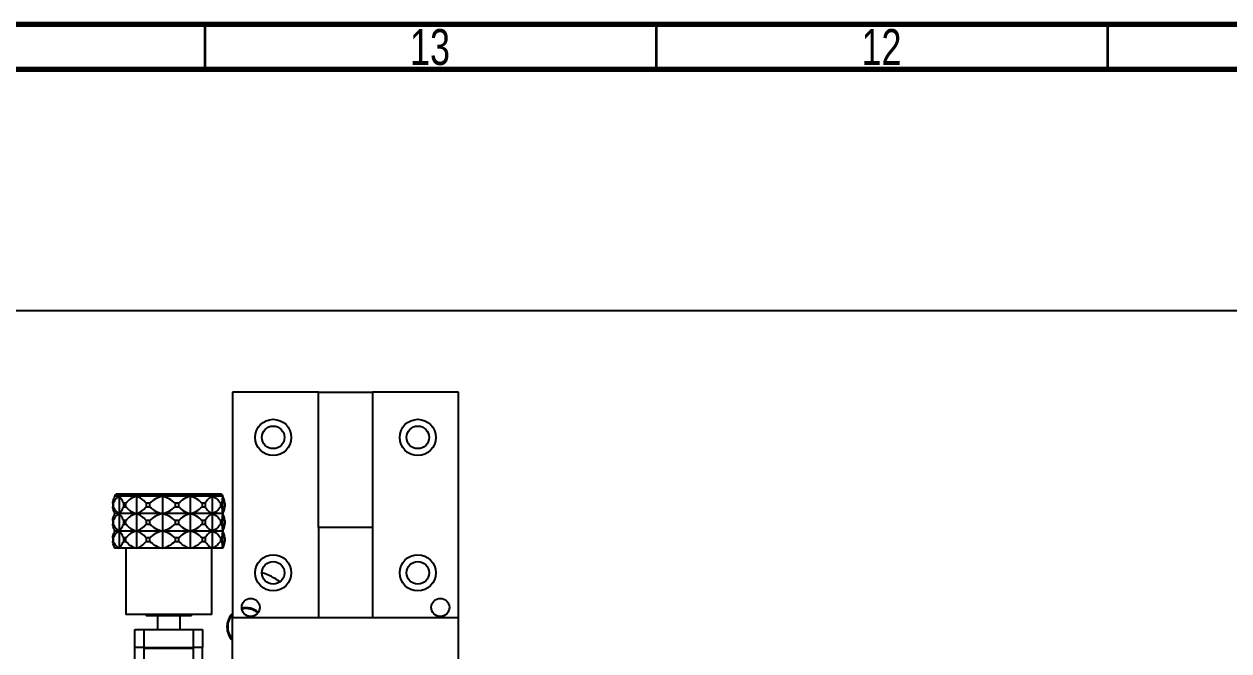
# Model space of a CAD drawing. Header units: millimetres. Extents: x 15 to 836, y 5 to 589.
# Drawn here: x 155.5 to 288.9, y 519.6 to 589 of the extents above; entities that cross this region are included whole.
import ezdxf

# ---------------------------------------------------------------- set-up
doc = ezdxf.new("R2010")
doc.units = ezdxf.units.MM
doc.styles.add('SLDTEXTSTYLE0', font='TXT', dxfattribs={"width": 0.75})

msp = doc.modelspace()

# ---------------------------------------------------------------- linework, layer by layer
at = {"color": 7, "linetype": 'Continuous', "lineweight": 70}
for p, q in [((15, 589), (836, 589)), ((20, 584), (831, 584))]:
    msp.add_line(p, q, dxfattribs=at)
at = {"color": 7, "linetype": 'Continuous', "lineweight": 35}
for p, q in [((175.5, 584), (175.5, 589)), ((225.5, 584), (225.5, 589)), ((275.5, 584), (275.5, 589))]:
    msp.add_line(p, q, dxfattribs=at)
at = {"color": 7, "linetype": 'Continuous', "lineweight": 25}
for p, q in [((390.06, 557.23), (82.56, 557.23)), ((188.06, 548.23), (178.56, 548.23)), ((178.56, 548.23), (178.56, 523.23)), ((188.06, 548.23), (194.06, 548.23)), ((188.06, 533.23), (188.06, 548.23)), ((194.06, 548.23), (194.06, 533.23)), ((203.56, 548.23), (194.06, 548.23)), ((203.56, 523.23), (203.56, 548.23)), ((165.49, 536.7), (165.4, 536.43)), ((165.98, 536.7), (165.49, 536.7)), ((177.24, 536.95), (165.74, 536.95)), ((167.9, 536.7), (165.98, 536.7)), ((165.98, 536.7), (165.98, 534.78)), ((170.78, 536.7), (167.9, 536.7)), ((167.9, 536.7), (167.9, 534.78)), ((173.86, 536.7), (170.78, 536.7)), ((170.78, 536.7), (170.78, 534.78)), ((176.3, 536.7), (173.86, 536.7)), ((173.86, 536.7), (173.86, 534.78)), ((177.45, 536.7), (176.3, 536.7)), ((176.3, 536.7), (176.3, 534.78)), ((177.49, 536.7), (177.45, 536.7)), ((177.45, 536.7), (177.45, 534.78)), ((177.58, 536.43), (177.49, 536.7)), ((165.33, 535.93), (165.28, 535.93)), ((165.28, 535.93), (165.28, 535.55)), ((165.28, 535.55), (165.33, 535.55)), ((165.33, 535.93), (165.33, 535.55)), ((166.7, 535.93), (166.46, 535.93)), ((166.46, 535.93), (166.46, 535.55)), ((166.46, 535.55), (166.7, 535.55)), ((166.7, 535.93), (166.7, 535.55)), ((169.36, 535.93), (168.99, 535.93)), ((168.99, 535.93), (168.99, 535.55)), ((168.99, 535.55), (169.36, 535.55)), ((169.36, 535.93), (169.36, 535.55)), ((172.58, 535.93), (172.19, 535.93)), ((172.19, 535.93), (172.19, 535.55)), ((172.19, 535.55), (172.58, 535.55)), ((172.58, 535.93), (172.58, 535.55)), ((175.2, 535.93), (175.2, 535.55)), ((175.51, 535.93), (175.2, 535.93)), ((175.2, 535.55), (175.51, 535.55)), ((175.51, 535.93), (175.51, 535.55)), ((177.22, 535.93), (177.22, 535.55)), ((177.36, 535.93), (177.22, 535.93)), ((177.22, 535.55), (177.36, 535.55)), ((177.36, 535.93), (177.36, 535.55)), ((177.7, 535.93), (177.7, 535.55)), ((165.33, 534.01), (165.28, 534.01)), ((165.28, 534.01), (165.28, 533.63)), ((165.33, 534.01), (165.33, 533.63)), ((165.4, 535.05), (165.49, 534.78)), ((165.49, 534.78), (165.4, 534.51)), ((165.98, 534.78), (165.49, 534.78)), ((167.9, 534.78), (165.98, 534.78)), ((165.98, 534.78), (165.98, 532.86)), ((166.7, 534.01), (166.46, 534.01)), ((166.46, 534.01), (166.46, 533.63)), ((166.7, 534.01), (166.7, 533.63)), ((170.78, 534.78), (167.9, 534.78)), ((167.9, 534.78), (167.9, 532.86)), ((169.36, 534.01), (168.99, 534.01)), ((168.99, 534.01), (168.99, 533.63)), ((169.36, 534.01), (169.36, 533.63)), ((173.86, 534.78), (170.78, 534.78)), ((170.78, 534.78), (170.78, 532.86)), ((172.58, 534.01), (172.19, 534.01)), ((172.19, 534.01), (172.19, 533.63)), ((172.58, 534.01), (172.58, 533.63)), ((173.86, 534.78), (173.86, 532.86)), ((176.3, 534.78), (173.86, 534.78)), ((175.51, 534.01), (175.2, 534.01)), ((175.2, 534.01), (175.2, 533.63)), ((175.51, 534.01), (175.51, 533.63)), ((176.3, 534.78), (176.3, 532.86)), ((177.45, 534.78), (176.3, 534.78)), ((177.22, 534.01), (177.22, 533.63)), ((177.36, 534.01), (177.22, 534.01)), ((177.36, 534.01), (177.36, 533.63)), ((177.45, 534.78), (177.45, 532.86)), ((177.49, 534.78), (177.45, 534.78)), ((177.49, 534.78), (177.58, 535.05)), ((177.58, 534.51), (177.49, 534.78)), ((177.7, 534.01), (177.7, 533.63)), ((165.28, 533.63), (165.33, 533.63)), ((165.4, 533.13), (165.49, 532.86)), ((165.49, 532.86), (165.4, 532.6)), ((165.98, 532.86), (165.49, 532.86)), ((167.9, 532.86), (165.98, 532.86)), ((165.98, 532.86), (165.98, 530.95)), ((166.46, 533.63), (166.7, 533.63)), ((170.78, 532.86), (167.9, 532.86)), ((167.9, 532.86), (167.9, 530.95)), ((168.99, 533.63), (169.36, 533.63)), ((173.86, 532.86), (170.78, 532.86)), ((170.78, 532.86), (170.78, 530.95)), ((172.19, 533.63), (172.58, 533.63)), ((173.86, 532.86), (173.86, 530.95)), ((176.3, 532.86), (173.86, 532.86)), ((175.2, 533.63), (175.51, 533.63)), ((176.3, 532.86), (176.3, 530.95)), ((177.45, 532.86), (176.3, 532.86)), ((177.22, 533.63), (177.36, 533.63)), ((177.45, 532.86), (177.45, 530.95)), ((177.49, 532.86), (177.45, 532.86)), ((177.49, 532.86), (177.58, 533.13)), ((177.58, 532.6), (177.49, 532.86)), ((188.06, 533.23), (188.06, 523.23)), ((194.06, 533.23), (188.06, 533.23)), ((194.06, 533.23), (194.06, 523.23)), ((165.33, 532.1), (165.28, 532.1)), ((165.28, 532.1), (165.28, 531.71)), ((165.28, 531.71), (165.33, 531.71)), ((165.33, 532.1), (165.33, 531.71)), ((165.4, 531.22), (165.49, 530.95)), ((166.7, 532.1), (166.46, 532.1)), ((166.46, 532.1), (166.46, 531.71)), ((166.46, 531.71), (166.7, 531.71)), ((166.7, 532.1), (166.7, 531.71)), ((169.36, 532.1), (168.99, 532.1)), ((168.99, 532.1), (168.99, 531.71)), ((168.99, 531.71), (169.36, 531.71)), ((169.36, 532.1), (169.36, 531.71)), ((172.58, 532.1), (172.19, 532.1)), ((172.19, 532.1), (172.19, 531.71)), ((172.19, 531.71), (172.58, 531.71)), ((172.58, 532.1), (172.58, 531.71)), ((175.51, 532.1), (175.2, 532.1)), ((175.2, 532.1), (175.2, 531.71)), ((175.2, 531.71), (175.51, 531.71)), ((175.51, 532.1), (175.51, 531.71)), ((177.22, 532.1), (177.22, 531.71)), ((177.36, 532.1), (177.22, 532.1)), ((177.22, 531.71), (177.36, 531.71)), ((177.36, 532.1), (177.36, 531.71)), ((177.49, 530.95), (177.58, 531.22)), ((177.7, 532.1), (177.7, 531.71)), ((165.98, 530.95), (165.49, 530.95)), ((167.9, 530.95), (165.98, 530.95)), ((166.74, 530.95), (166.74, 523.6)), ((170.78, 530.95), (167.9, 530.95)), ((173.86, 530.95), (170.78, 530.95)), ((176.3, 530.95), (173.86, 530.95)), ((176.24, 523.6), (176.24, 530.95)), ((177.45, 530.95), (176.3, 530.95)), ((177.49, 530.95), (177.45, 530.95)), ((176.24, 523.6), (166.74, 523.6)), ((168.99, 523.6), (168.99, 523.45)), ((173.99, 523.45), (168.99, 523.45)), ((170.24, 523.45), (170.24, 521.95)), ((172.74, 521.95), (172.74, 523.45)), ((173.99, 523.45), (173.99, 523.6)), ((178.23, 523.12), (178.56, 523.61)), ((178.56, 518.23), (178.56, 523.23)), ((203.56, 523.23), (178.56, 523.23)), ((203.56, 518.23), (203.56, 523.23)), ((167.74, 519.95), (167.74, 521.95)), ((167.74, 521.95), (168.74, 521.95)), ((168.74, 521.95), (168.74, 519.95)), ((168.74, 521.95), (174.24, 521.95)), ((174.24, 519.95), (174.24, 521.95)), ((174.24, 521.95), (175.24, 521.95)), ((175.24, 521.95), (175.24, 519.95)), ((168.74, 519.95), (167.74, 519.95)), ((167.74, 510.7), (167.74, 519.95)), ((168.84, 519.95), (168.74, 519.85)), ((168.74, 519.95), (170.61, 519.95)), ((168.74, 519.85), (168.74, 517.05)), ((170.19, 519.85), (168.74, 519.85)), ((174.24, 519.85), (170.19, 519.85)), ((170.61, 519.95), (172.37, 519.95)), ((172.37, 519.95), (174.24, 519.95)), ((174.24, 519.85), (174.14, 519.95)), ((175.24, 519.95), (174.24, 519.95)), ((174.24, 517.05), (174.24, 519.85)), ((175.24, 512.24), (175.24, 519.95))]:
    msp.add_line(p, q, dxfattribs=at)
at = {"color": 8, "linetype": 'Continuous', "lineweight": 25}
msp.add_line((178.23, 523.12), (178.15, 523.16), dxfattribs=at)
at = {"color": 7, "linetype": 'Continuous', "lineweight": 25}
for centre, radius in [((183.06, 543.23), 2), ((183.06, 543.23), 1.25), ((199.06, 543.23), 2), ((199.06, 543.23), 1.25), ((183.06, 528.23), 2), ((199.06, 528.23), 2), ((183.06, 528.23), 1.25), ((199.06, 528.23), 1.25), ((180.56, 524.4), 1), ((201.56, 524.4), 1)]:
    msp.add_circle(centre, radius, dxfattribs=at)
for centre, radius, start, end in [((165.74, 536.7), 0.25, 90, 180), ((177.24, 536.7), 0.25, 0, 90), ((180.06, 522.23), 6.25, 53.1301, 73.7398), ((180.06, 522.23), 2.13, 134.9009, 225.0991), ((180.06, 522.23), 2.04, 154.0639, 222.6679), ((180.06, 522.23), 2.12, 50.6429, 103.4497), ((180.06, 522.23), 2.04, 50.4399, 103.6527)]:
    msp.add_arc(centre, radius, start, end, dxfattribs=at)
for points, knots in [([(165.28, 535.93), (165.31, 536.12), (165.35, 536.32), (165.4, 536.42), (165.4, 536.43)], [0, 0, 0, 0, 0.9439921, 1, 1, 1, 1]), ([(165.98, 536.7), (165.86, 536.62), (165.62, 536.46), (165.43, 536.11), (165.33, 535.93)], [0, 0, 0, 0, 0.499439, 1, 1, 1, 1]), ([(166.46, 535.93), (166.39, 536.11), (166.24, 536.46), (166.06, 536.62), (165.98, 536.7)], [0, 0, 0, 0, 0.501333, 1, 1, 1, 1]), ([(167.9, 536.7), (167.68, 536.62), (167.24, 536.46), (166.88, 536.11), (166.7, 535.93)], [0, 0, 0, 0, 0.499747, 1, 1, 1, 1]), ([(168.99, 535.93), (168.83, 536.11), (168.5, 536.46), (168.1, 536.62), (167.9, 536.7)], [0, 0, 0, 0, 0.501322, 1, 1, 1, 1]), ([(170.78, 536.7), (170.52, 536.62), (169.99, 536.46), (169.57, 536.11), (169.36, 535.93)], [0, 0, 0, 0, 0.4994653, 1, 1, 1, 1]), ([(172.19, 535.93), (171.98, 536.11), (171.56, 536.46), (171.04, 536.62), (170.78, 536.7)], [0, 0, 0, 0, 0.501323, 1, 1, 1, 1]), ([(173.86, 536.7), (173.62, 536.62), (173.15, 536.46), (172.77, 536.11), (172.58, 535.93)], [0, 0, 0, 0, 0.499435, 1, 1, 1, 1]), ([(175.2, 535.93), (175, 536.11), (174.6, 536.46), (174.1, 536.62), (173.86, 536.7)], [0, 0, 0, 0, 0.501323, 1, 1, 1, 1]), ([(176.3, 536.7), (176.15, 536.62), (175.86, 536.46), (175.63, 536.11), (175.51, 535.93)], [0, 0, 0, 0, 0.499753, 1, 1, 1, 1]), ([(177.22, 535.93), (177.08, 536.11), (176.81, 536.46), (176.47, 536.62), (176.3, 536.7)], [0, 0, 0, 0, 0.501322, 1, 1, 1, 1]), ([(177.45, 536.7), (177.43, 536.62), (177.4, 536.46), (177.38, 536.11), (177.36, 535.93)], [0, 0, 0, 0, 0.49947, 1, 1, 1, 1]), ([(177.7, 535.93), (177.66, 536.11), (177.59, 536.46), (177.49, 536.62), (177.45, 536.7)], [0, 0, 0, 0, 0.501331, 1, 1, 1, 1]), ([(165.4, 535.05), (165.4, 535.06), (165.35, 535.16), (165.31, 535.36), (165.28, 535.55)], [0, 0, 0, 0, 0.05792, 1, 1, 1, 1]), ([(165.33, 535.55), (165.43, 535.37), (165.62, 535.02), (165.86, 534.86), (165.98, 534.78)], [0, 0, 0, 0, 0.501323, 1, 1, 1, 1]), ([(165.98, 534.78), (166.06, 534.86), (166.24, 535.02), (166.39, 535.37), (166.46, 535.55)], [0, 0, 0, 0, 0.499435, 1, 1, 1, 1]), ([(166.7, 535.55), (166.88, 535.37), (167.24, 535.02), (167.68, 534.86), (167.9, 534.78)], [0, 0, 0, 0, 0.501327, 1, 1, 1, 1]), ([(167.9, 534.78), (168.1, 534.86), (168.5, 535.02), (168.83, 535.37), (168.99, 535.55)], [0, 0, 0, 0, 0.4994721, 1, 1, 1, 1]), ([(169.36, 535.55), (169.57, 535.37), (169.99, 535.02), (170.52, 534.86), (170.78, 534.78)], [0, 0, 0, 0, 0.5013255, 1, 1, 1, 1]), ([(170.78, 534.78), (171.04, 534.86), (171.56, 535.02), (171.98, 535.37), (172.19, 535.55)], [0, 0, 0, 0, 0.4997481, 1, 1, 1, 1]), ([(172.58, 535.55), (172.77, 535.37), (173.15, 535.02), (173.62, 534.86), (173.86, 534.78)], [0, 0, 0, 0, 0.501322, 1, 1, 1, 1]), ([(173.86, 534.78), (174.1, 534.86), (174.6, 535.02), (175, 535.37), (175.2, 535.55)], [0, 0, 0, 0, 0.499435, 1, 1, 1, 1]), ([(175.51, 535.55), (175.63, 535.37), (175.86, 535.02), (176.15, 534.86), (176.3, 534.78)], [0, 0, 0, 0, 0.501329, 1, 1, 1, 1]), ([(176.3, 534.78), (176.47, 534.86), (176.81, 535.02), (177.08, 535.37), (177.22, 535.55)], [0, 0, 0, 0, 0.4994669, 1, 1, 1, 1]), ([(177.36, 535.55), (177.38, 535.37), (177.4, 535.02), (177.43, 534.86), (177.45, 534.78)], [0, 0, 0, 0, 0.501319, 1, 1, 1, 1]), ([(177.45, 534.78), (177.49, 534.86), (177.59, 535.02), (177.66, 535.37), (177.7, 535.55)], [0, 0, 0, 0, 0.499743, 1, 1, 1, 1]), ([(165.28, 534.01), (165.31, 534.2), (165.35, 534.41), (165.4, 534.51), (165.4, 534.51)], [0, 0, 0, 0, 0.9439921, 1, 1, 1, 1]), ([(165.98, 534.78), (165.86, 534.7), (165.62, 534.54), (165.43, 534.19), (165.33, 534.01)], [0, 0, 0, 0, 0.499439, 1, 1, 1, 1]), ([(166.46, 534.01), (166.39, 534.19), (166.24, 534.54), (166.06, 534.7), (165.98, 534.78)], [0, 0, 0, 0, 0.501333, 1, 1, 1, 1]), ([(167.9, 534.78), (167.68, 534.7), (167.24, 534.54), (166.88, 534.19), (166.7, 534.01)], [0, 0, 0, 0, 0.4997489, 1, 1, 1, 1]), ([(168.99, 534.01), (168.83, 534.19), (168.5, 534.54), (168.1, 534.7), (167.9, 534.78)], [0, 0, 0, 0, 0.501322, 1, 1, 1, 1]), ([(170.78, 534.78), (170.52, 534.7), (169.99, 534.54), (169.57, 534.19), (169.36, 534.01)], [0, 0, 0, 0, 0.499467, 1, 1, 1, 1]), ([(172.19, 534.01), (171.98, 534.19), (171.56, 534.54), (171.04, 534.7), (170.78, 534.78)], [0, 0, 0, 0, 0.501323, 1, 1, 1, 1]), ([(173.86, 534.78), (173.62, 534.7), (173.15, 534.54), (172.77, 534.19), (172.58, 534.01)], [0, 0, 0, 0, 0.499435, 1, 1, 1, 1]), ([(175.2, 534.01), (175, 534.19), (174.6, 534.54), (174.1, 534.7), (173.86, 534.78)], [0, 0, 0, 0, 0.501323, 1, 1, 1, 1]), ([(176.3, 534.78), (176.15, 534.7), (175.86, 534.54), (175.63, 534.19), (175.51, 534.01)], [0, 0, 0, 0, 0.499755, 1, 1, 1, 1]), ([(177.22, 534.01), (177.08, 534.19), (176.81, 534.54), (176.47, 534.7), (176.3, 534.78)], [0, 0, 0, 0, 0.501322, 1, 1, 1, 1]), ([(177.45, 534.78), (177.43, 534.7), (177.4, 534.54), (177.38, 534.19), (177.36, 534.01)], [0, 0, 0, 0, 0.4994724, 1, 1, 1, 1]), ([(177.7, 534.01), (177.66, 534.19), (177.59, 534.54), (177.49, 534.7), (177.45, 534.78)], [0, 0, 0, 0, 0.501331, 1, 1, 1, 1]), ([(165.4, 533.13), (165.4, 533.14), (165.35, 533.24), (165.31, 533.44), (165.28, 533.63)], [0, 0, 0, 0, 0.05792, 1, 1, 1, 1]), ([(165.28, 532.1), (165.31, 532.29), (165.35, 532.49), (165.4, 532.59), (165.4, 532.59)], [0, 0, 0, 0, 0.9439921, 1, 1, 1, 1]), ([(165.33, 533.63), (165.43, 533.45), (165.62, 533.1), (165.86, 532.94), (165.98, 532.86)], [0, 0, 0, 0, 0.501323, 1, 1, 1, 1]), ([(165.98, 532.86), (165.86, 532.78), (165.62, 532.62), (165.43, 532.27), (165.33, 532.1)], [0, 0, 0, 0, 0.499439, 1, 1, 1, 1]), ([(165.98, 532.86), (166.06, 532.94), (166.24, 533.1), (166.39, 533.45), (166.46, 533.63)], [0, 0, 0, 0, 0.499435, 1, 1, 1, 1]), ([(166.46, 532.1), (166.39, 532.27), (166.24, 532.62), (166.06, 532.78), (165.98, 532.86)], [0, 0, 0, 0, 0.501333, 1, 1, 1, 1]), ([(166.7, 533.63), (166.88, 533.45), (167.24, 533.1), (167.68, 532.94), (167.9, 532.86)], [0, 0, 0, 0, 0.501327, 1, 1, 1, 1]), ([(167.9, 532.86), (167.68, 532.78), (167.24, 532.62), (166.88, 532.27), (166.7, 532.1)], [0, 0, 0, 0, 0.4997489, 1, 1, 1, 1]), ([(167.9, 532.86), (168.1, 532.94), (168.5, 533.1), (168.83, 533.45), (168.99, 533.63)], [0, 0, 0, 0, 0.499474, 1, 1, 1, 1]), ([(168.99, 532.1), (168.83, 532.27), (168.5, 532.62), (168.1, 532.78), (167.9, 532.86)], [0, 0, 0, 0, 0.501322, 1, 1, 1, 1]), ([(169.36, 533.63), (169.57, 533.45), (169.99, 533.1), (170.52, 532.94), (170.78, 532.86)], [0, 0, 0, 0, 0.5013255, 1, 1, 1, 1]), ([(170.78, 532.86), (170.52, 532.78), (169.99, 532.62), (169.57, 532.27), (169.36, 532.1)], [0, 0, 0, 0, 0.4994653, 1, 1, 1, 1]), ([(170.78, 532.86), (171.04, 532.94), (171.56, 533.1), (171.98, 533.45), (172.19, 533.63)], [0, 0, 0, 0, 0.4997481, 1, 1, 1, 1]), ([(172.19, 532.1), (171.98, 532.27), (171.56, 532.62), (171.04, 532.78), (170.78, 532.86)], [0, 0, 0, 0, 0.501323, 1, 1, 1, 1]), ([(172.58, 533.63), (172.77, 533.45), (173.15, 533.1), (173.62, 532.94), (173.86, 532.86)], [0, 0, 0, 0, 0.501322, 1, 1, 1, 1]), ([(173.86, 532.86), (173.62, 532.78), (173.15, 532.62), (172.77, 532.27), (172.58, 532.1)], [0, 0, 0, 0, 0.499435, 1, 1, 1, 1]), ([(173.86, 532.86), (174.1, 532.94), (174.6, 533.1), (175, 533.45), (175.2, 533.63)], [0, 0, 0, 0, 0.499435, 1, 1, 1, 1]), ([(175.2, 532.1), (175, 532.27), (174.6, 532.62), (174.1, 532.78), (173.86, 532.86)], [0, 0, 0, 0, 0.501323, 1, 1, 1, 1]), ([(175.51, 533.63), (175.63, 533.45), (175.86, 533.1), (176.15, 532.94), (176.3, 532.86)], [0, 0, 0, 0, 0.501329, 1, 1, 1, 1]), ([(176.3, 532.86), (176.15, 532.78), (175.86, 532.62), (175.63, 532.27), (175.51, 532.1)], [0, 0, 0, 0, 0.499755, 1, 1, 1, 1]), ([(176.3, 532.86), (176.47, 532.94), (176.81, 533.1), (177.08, 533.45), (177.22, 533.63)], [0, 0, 0, 0, 0.499469, 1, 1, 1, 1]), ([(177.22, 532.1), (177.08, 532.27), (176.81, 532.62), (176.47, 532.78), (176.3, 532.86)], [0, 0, 0, 0, 0.501322, 1, 1, 1, 1]), ([(177.36, 533.63), (177.38, 533.45), (177.4, 533.1), (177.43, 532.94), (177.45, 532.86)], [0, 0, 0, 0, 0.501319, 1, 1, 1, 1]), ([(177.45, 532.86), (177.43, 532.78), (177.4, 532.62), (177.38, 532.27), (177.36, 532.1)], [0, 0, 0, 0, 0.49947, 1, 1, 1, 1]), ([(177.45, 532.86), (177.49, 532.94), (177.59, 533.1), (177.66, 533.45), (177.7, 533.63)], [0, 0, 0, 0, 0.499743, 1, 1, 1, 1]), ([(177.7, 532.1), (177.66, 532.27), (177.59, 532.62), (177.49, 532.78), (177.45, 532.86)], [0, 0, 0, 0, 0.501331, 1, 1, 1, 1]), ([(165.4, 531.22), (165.4, 531.22), (165.35, 531.32), (165.31, 531.52), (165.28, 531.71)], [0, 0, 0, 0, 0.057917, 1, 1, 1, 1]), ([(165.33, 531.71), (165.43, 531.54), (165.62, 531.19), (165.86, 531.03), (165.98, 530.95)], [0, 0, 0, 0, 0.501323, 1, 1, 1, 1]), ([(165.98, 530.95), (166.06, 531.03), (166.24, 531.19), (166.39, 531.54), (166.46, 531.71)], [0, 0, 0, 0, 0.499435, 1, 1, 1, 1]), ([(166.7, 531.71), (166.88, 531.54), (167.24, 531.19), (167.68, 531.03), (167.9, 530.95)], [0, 0, 0, 0, 0.501327, 1, 1, 1, 1]), ([(167.9, 530.95), (168.1, 531.03), (168.5, 531.19), (168.83, 531.54), (168.99, 531.71)], [0, 0, 0, 0, 0.4994721, 1, 1, 1, 1]), ([(169.36, 531.71), (169.57, 531.54), (169.99, 531.19), (170.52, 531.03), (170.78, 530.95)], [0, 0, 0, 0, 0.5013255, 1, 1, 1, 1]), ([(170.78, 530.95), (171.04, 531.03), (171.56, 531.19), (171.98, 531.54), (172.19, 531.71)], [0, 0, 0, 0, 0.499746, 1, 1, 1, 1]), ([(172.58, 531.71), (172.77, 531.54), (173.15, 531.19), (173.62, 531.03), (173.86, 530.95)], [0, 0, 0, 0, 0.501322, 1, 1, 1, 1]), ([(173.86, 530.95), (174.1, 531.03), (174.6, 531.19), (175, 531.54), (175.2, 531.71)], [0, 0, 0, 0, 0.499435, 1, 1, 1, 1]), ([(175.51, 531.71), (175.63, 531.54), (175.86, 531.19), (176.15, 531.03), (176.3, 530.95)], [0, 0, 0, 0, 0.501329, 1, 1, 1, 1]), ([(176.3, 530.95), (176.47, 531.03), (176.81, 531.19), (177.08, 531.54), (177.22, 531.71)], [0, 0, 0, 0, 0.4994669, 1, 1, 1, 1]), ([(177.36, 531.71), (177.38, 531.54), (177.4, 531.19), (177.43, 531.03), (177.45, 530.95)], [0, 0, 0, 0, 0.501319, 1, 1, 1, 1]), ([(177.45, 530.95), (177.49, 531.03), (177.59, 531.19), (177.66, 531.54), (177.7, 531.71)], [0, 0, 0, 0, 0.4997411, 1, 1, 1, 1])]:
    msp.add_open_spline(points, degree=3, knots=knots, dxfattribs=at)

# ---------------------------------------------------------------- texts
at = {"color": 7, "linetype": 'Continuous', "lineweight": 0, "char_height": 3.969, "attachment_point": 2, "style": 'SLDTEXTSTYLE0'}
for s, insert in [('13', (200.42, 588.45)), ('12', (250.42, 588.45))]:
    msp.add_mtext(s, dxfattribs=dict(at, insert=insert))

doc.saveas('drawing.dxf')
